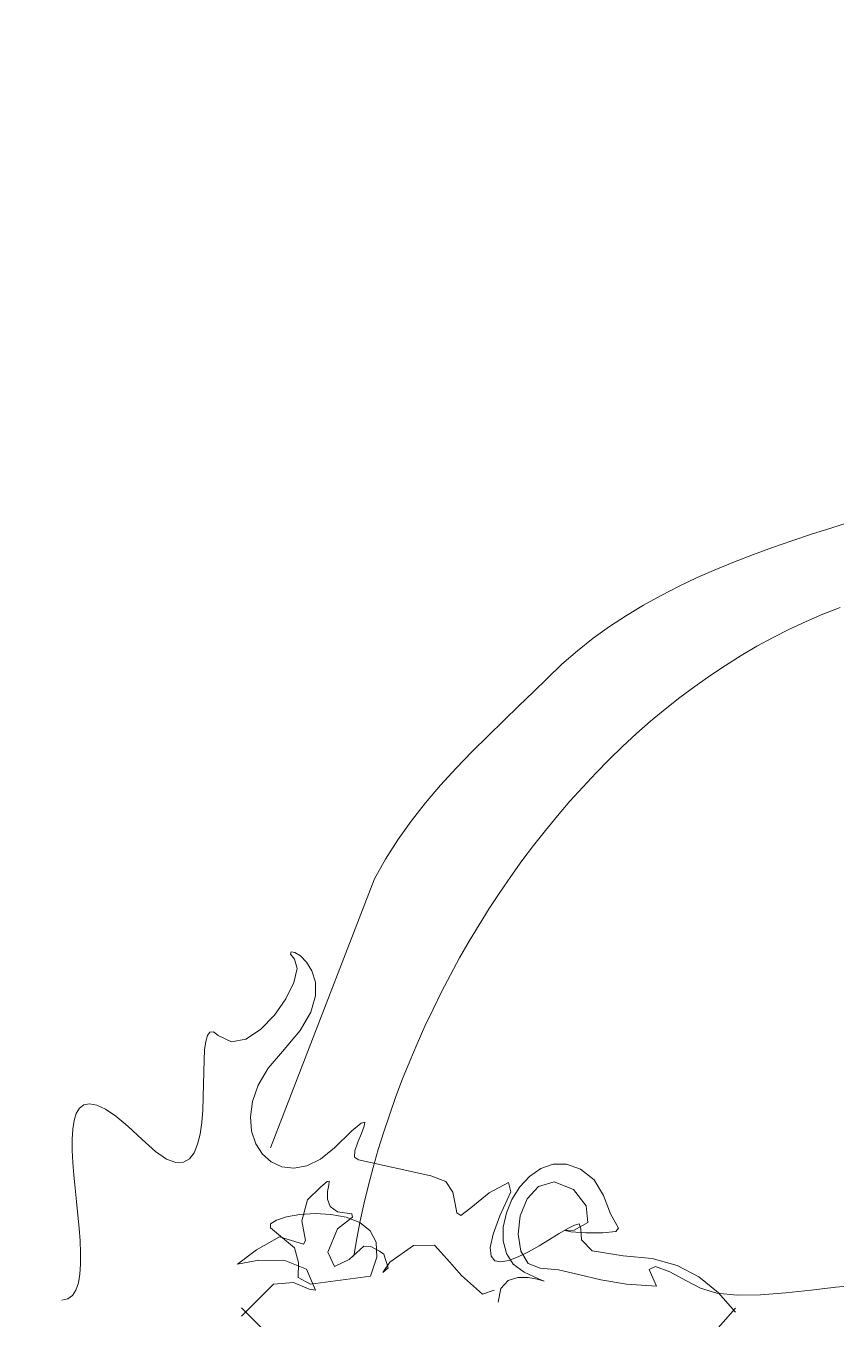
# Model space of a CAD drawing. Header units: centimetres. Extents: x -377343 to 693706, y 194584 to 813780.
# Drawn here: x 191485.7 to 191518.5, y 498829.3 to 498881.6 of the extents above; entities that cross this region are included whole.
import ezdxf

# ---------------------------------------------------------------- set-up
doc = ezdxf.new("R2010")
doc.units = ezdxf.units.CM
doc.layers.add('PIPA', color=11, linetype='Continuous')
doc.layers.add('TEXT', color=7, linetype='Continuous')

msp = doc.modelspace()

# ---------------------------------------------------------------- linework, layer by layer
at = {"layer": 'PIPA', "lineweight": 35, "extrusion": (0, 0.816497, 0.57735), "elevation": 193451.324}
msp.add_lwpolyline([(-421704.212, -325591.681), (-159560.265, -63447.734), (377343.333, -600351.331), (-158232.47, -1135927.133), (-693706.405, -600453.199), (-454216.825, -360963.619)], dxfattribs=at)
at = {"layer": 'TEXT', "color": 2, "linetype": 'Continuous', "lineweight": 13}
for p, q in [((191519.046, 498861.539), (191518.252, 498861.292)), ((191517.462, 498861.04), (191516.676, 498860.779)), ((191518.252, 498861.292), (191517.462, 498861.04)), ((191515.895, 498860.508), (191515.121, 498860.226)), ((191516.676, 498860.779), (191515.895, 498860.508)), ((191514.354, 498859.93), (191513.597, 498859.618)), ((191515.121, 498860.226), (191514.354, 498859.93)), ((191513.597, 498859.618), (191512.849, 498859.289)), ((191512.113, 498858.94), (191511.389, 498858.569)), ((191512.849, 498859.289), (191512.113, 498858.94)), ((191511.389, 498858.569), (191510.678, 498858.175)), ((191510.678, 498858.175), (191509.983, 498857.756)), ((191517.931, 498857.813), (191518.62, 498858.083)), ((191517.931, 498857.813), (191518.62, 498858.083)), ((191509.304, 498857.31), (191508.642, 498856.835)), ((191509.983, 498857.756), (191509.304, 498857.31)), ((191516.578, 498857.205), (191517.25, 498857.52)), ((191516.578, 498857.205), (191517.25, 498857.52)), ((191517.25, 498857.52), (191517.931, 498857.813)), ((191517.25, 498857.52), (191517.931, 498857.813)), ((191508.642, 498856.835), (191507.998, 498856.329)), ((191515.261, 498856.512), (191515.915, 498856.869)), ((191515.261, 498856.512), (191515.915, 498856.869)), ((191515.915, 498856.869), (191516.578, 498857.205)), ((191515.915, 498856.869), (191516.578, 498857.205)), ((191507.998, 498856.329), (191507.374, 498855.789)), ((191514.617, 498856.135), (191515.261, 498856.512)), ((191514.617, 498856.135), (191515.261, 498856.512)), ((191507.374, 498855.789), (191506.771, 498855.215)), ((191513.983, 498855.739), (191514.617, 498856.135)), ((191513.983, 498855.739), (191514.617, 498856.135)), ((191512.744, 498854.889), (191513.358, 498855.323)), ((191512.744, 498854.889), (191513.358, 498855.323)), ((191513.358, 498855.323), (191513.983, 498855.739)), ((191513.358, 498855.323), (191513.983, 498855.739)), ((191506.771, 498855.215), (191506.222, 498854.675)), ((191512.139, 498854.437), (191512.744, 498854.889)), ((191512.139, 498854.437), (191512.744, 498854.889)), ((191506.222, 498854.675), (191505.635, 498854.108)), ((191511.546, 498853.968), (191512.139, 498854.437)), ((191511.546, 498853.968), (191512.139, 498854.437)), ((191505.635, 498854.108), (191505.02, 498853.515)), ((191510.962, 498853.483), (191511.546, 498853.968)), ((191510.962, 498853.483), (191511.546, 498853.968)), ((191505.02, 498853.515), (191504.387, 498852.897)), ((191510.39, 498852.981), (191510.962, 498853.483)), ((191510.39, 498852.981), (191510.962, 498853.483)), ((191504.387, 498852.897), (191503.744, 498852.254)), ((191509.829, 498852.463), (191510.39, 498852.981)), ((191509.829, 498852.463), (191510.39, 498852.981)), ((191503.744, 498852.254), (191503.102, 498851.587)), ((191509.279, 498851.931), (191509.829, 498852.463)), ((191509.279, 498851.931), (191509.829, 498852.463)), ((191503.102, 498851.587), (191502.47, 498850.896)), ((191508.74, 498851.384), (191509.279, 498851.931)), ((191508.74, 498851.384), (191509.279, 498851.931)), ((191508.213, 498850.824), (191508.74, 498851.384)), ((191508.213, 498850.824), (191508.74, 498851.384)), ((191502.47, 498850.896), (191501.858, 498850.182)), ((191507.698, 498850.25), (191508.213, 498850.824)), ((191507.698, 498850.25), (191508.213, 498850.824)), ((191501.858, 498850.182), (191501.276, 498849.446)), ((191507.195, 498849.663), (191507.698, 498850.25)), ((191507.195, 498849.663), (191507.698, 498850.25)), ((191506.704, 498849.065), (191507.195, 498849.663)), ((191506.704, 498849.065), (191507.195, 498849.663)), ((191501.276, 498849.446), (191500.732, 498848.688)), ((191506.225, 498848.455), (191506.704, 498849.065)), ((191506.225, 498848.455), (191506.704, 498849.065)), ((191500.732, 498848.688), (191500.236, 498847.908)), ((191505.759, 498847.834), (191506.225, 498848.455)), ((191505.759, 498847.834), (191506.225, 498848.455)), ((191500.236, 498847.908), (191499.798, 498847.108)), ((191505.306, 498847.203), (191505.759, 498847.834)), ((191505.306, 498847.203), (191505.759, 498847.834)), ((191499.798, 498847.108), (191495.582, 498836.243)), ((191504.866, 498846.562), (191505.306, 498847.203)), ((191504.866, 498846.562), (191505.306, 498847.203)), ((191504.438, 498845.911), (191504.866, 498846.562)), ((191504.438, 498845.911), (191504.866, 498846.562)), ((191504.025, 498845.252), (191504.438, 498845.911)), ((191504.025, 498845.252), (191504.438, 498845.911)), ((191503.624, 498844.585), (191504.025, 498845.252)), ((191503.624, 498844.585), (191504.025, 498845.252)), ((191503.238, 498843.911), (191503.624, 498844.585)), ((191503.238, 498843.911), (191503.624, 498844.585)), ((191496.421, 498844.158), (191496.398, 498844.07)), ((191496.398, 498844.07), (191496.555, 498843.864)), ((191496.572, 498844.131), (191496.421, 498844.158)), ((191496.555, 498843.864), (191496.662, 498843.493)), ((191496.798, 498843.992), (191496.572, 498844.131)), ((191497.047, 498843.744), (191496.798, 498843.992)), ((191497.266, 498843.391), (191497.047, 498843.744)), ((191502.865, 498843.23), (191503.238, 498843.911)), ((191502.865, 498843.23), (191503.238, 498843.911)), ((191496.662, 498843.493), (191496.53, 498842.927)), ((191497.402, 498842.934), (191497.266, 498843.391)), ((191502.507, 498842.542), (191502.865, 498843.23)), ((191502.507, 498842.542), (191502.865, 498843.23)), ((191496.53, 498842.927), (191496.208, 498842.263)), ((191497.403, 498842.377), (191497.402, 498842.934)), ((191496.208, 498842.263), (191495.745, 498841.594)), ((191497.217, 498841.723), (191497.403, 498842.377)), ((191502.163, 498841.849), (191502.507, 498842.542)), ((191502.163, 498841.849), (191502.507, 498842.542)), ((191496.789, 498840.975), (191497.217, 498841.723)), ((191501.833, 498841.15), (191502.163, 498841.849)), ((191501.833, 498841.15), (191502.163, 498841.849)), ((191495.745, 498841.594), (191495.19, 498841.017)), ((191501.518, 498840.447), (191501.833, 498841.15)), ((191501.518, 498840.447), (191501.833, 498841.15)), ((191493.036, 498840.779), (191492.967, 498840.532)), ((191493.139, 498840.915), (191493.036, 498840.779)), ((191493.282, 498840.923), (191493.139, 498840.915)), ((191493.474, 498840.784), (191493.282, 498840.923)), ((191494.006, 498840.517), (191493.474, 498840.784)), ((191494.594, 498840.626), (191494.006, 498840.517)), ((191495.19, 498841.017), (191494.594, 498840.626)), ((191496.069, 498840.135), (191496.789, 498840.975)), ((191492.925, 498840.193), (191492.901, 498839.781)), ((191492.967, 498840.532), (191492.925, 498840.193)), ((191495.491, 498839.456), (191496.069, 498840.135)), ((191501.218, 498839.74), (191501.518, 498840.447)), ((191501.218, 498839.74), (191501.518, 498840.447)), ((191492.901, 498839.781), (191492.889, 498839.313)), ((191500.933, 498839.029), (191501.218, 498839.74)), ((191500.933, 498839.029), (191501.218, 498839.74)), ((191492.889, 498839.313), (191492.88, 498838.809)), ((191495.093, 498838.776), (191495.491, 498839.456)), ((191500.663, 498838.316), (191500.933, 498839.029)), ((191500.663, 498838.316), (191500.933, 498839.029)), ((191492.88, 498838.809), (191492.869, 498838.286)), ((191494.859, 498838.114), (191495.093, 498838.776)), ((191488.041, 498837.972), (191487.863, 498837.839)), ((191488.271, 498838.016), (191488.041, 498837.972)), ((191488.559, 498837.961), (191488.271, 498838.016)), ((191492.869, 498838.286), (191492.846, 498837.763)), ((191494.775, 498837.487), (191494.859, 498838.114)), ((191500.409, 498837.6), (191500.663, 498838.316)), ((191500.409, 498837.6), (191500.663, 498838.316)), ((191487.732, 498837.623), (191487.643, 498837.336)), ((191487.863, 498837.839), (191487.732, 498837.623)), ((191488.91, 498837.797), (191488.559, 498837.961)), ((191489.33, 498837.516), (191488.91, 498837.797)), ((191489.822, 498837.11), (191489.33, 498837.516)), ((191492.846, 498837.763), (191492.805, 498837.259)), ((191494.825, 498836.911), (191494.775, 498837.487)), ((191500.17, 498836.882), (191500.409, 498837.6)), ((191500.17, 498836.882), (191500.409, 498837.6)), ((191487.59, 498836.986), (191487.569, 498836.581)), ((191487.643, 498837.336), (191487.59, 498836.986)), ((191490.394, 498836.568), (191489.822, 498837.11)), ((191492.805, 498837.259), (191492.739, 498836.791)), ((191499.253, 498837.228), (191498.867, 498836.91)), ((191499.402, 498837.27), (191499.253, 498837.228)), ((191499.265, 498836.814), (191499.383, 498837.108)), ((191499.383, 498837.108), (191499.402, 498837.27)), ((191487.569, 498836.581), (191487.573, 498836.132)), ((191490.932, 498836.082), (191490.394, 498836.568)), ((191492.739, 498836.791), (191492.639, 498836.378)), ((191494.993, 498836.404), (191494.825, 498836.911)), ((191495.263, 498835.984), (191494.993, 498836.404)), ((191498.867, 498836.91), (191498.177, 498836.243)), ((191498.999, 498836.117), (191499.114, 498836.459)), ((191499.114, 498836.459), (191499.265, 498836.814)), ((191499.947, 498836.164), (191500.17, 498836.882)), ((191499.947, 498836.164), (191500.17, 498836.882)), ((191487.573, 498836.132), (191487.598, 498835.646)), ((191491.386, 498835.779), (191490.932, 498836.082)), ((191492.499, 498836.038), (191492.312, 498835.79)), ((191492.639, 498836.378), (191492.499, 498836.038)), ((191495.621, 498835.668), (191495.263, 498835.984)), ((191498.177, 498836.243), (191497.615, 498835.783)), ((191498.988, 498835.859), (191498.999, 498836.117)), ((191499.741, 498835.445), (191499.947, 498836.164)), ((191499.741, 498835.445), (191499.947, 498836.164)), ((191487.598, 498835.646), (191487.638, 498835.133)), ((191491.762, 498835.642), (191491.386, 498835.779)), ((191492.068, 498835.652), (191491.762, 498835.642)), ((191492.312, 498835.79), (191492.068, 498835.652)), ((191496.051, 498835.472), (191495.621, 498835.668)), ((191496.537, 498835.414), (191496.051, 498835.472)), ((191497.063, 498835.512), (191496.537, 498835.414)), ((191497.615, 498835.783), (191497.063, 498835.512)), ((191499.15, 498835.757), (191498.988, 498835.859)), ((191502.069, 498835.108), (191499.15, 498835.757)), ((191499.55, 498834.725), (191499.741, 498835.445)), ((191499.55, 498834.725), (191499.741, 498835.445)), ((191506.065, 498835.083), (191506.521, 498835.399)), ((191506.065, 498835.083), (191506.521, 498835.399)), ((191506.521, 498835.399), (191507.025, 498835.573)), ((191506.521, 498835.399), (191507.025, 498835.573)), ((191507.025, 498835.573), (191507.563, 498835.576)), ((191507.025, 498835.573), (191507.563, 498835.576)), ((191507.563, 498835.576), (191508.121, 498835.375)), ((191507.563, 498835.576), (191508.121, 498835.375)), ((191508.121, 498835.375), (191508.684, 498834.941)), ((191508.121, 498835.375), (191508.684, 498834.941)), ((191487.638, 498835.133), (191487.689, 498834.601)), ((191497.613, 498834.645), (191497.88, 498834.876)), ((191497.613, 498834.645), (191497.88, 498834.876)), ((191497.88, 498834.876), (191497.967, 498834.884)), ((191497.88, 498834.876), (191497.967, 498834.884)), ((191497.967, 498834.884), (191497.947, 498834.728)), ((191497.967, 498834.884), (191497.947, 498834.728)), ((191502.673, 498834.877), (191502.069, 498835.108)), ((191502.957, 498834.448), (191502.673, 498834.877)), ((191505.216, 498834.832), (191504.435, 498834.412)), ((191505.312, 498834.46), (191505.216, 498834.832)), ((191505.671, 498834.658), (191506.065, 498835.083)), ((191505.671, 498834.658), (191506.065, 498835.083)), ((191507.062, 498834.86), (191506.423, 498834.667)), ((191507.062, 498834.86), (191506.423, 498834.667)), ((191507.839, 498834.556), (191507.062, 498834.86)), ((191507.839, 498834.556), (191507.062, 498834.86)), ((191508.684, 498834.941), (191509.062, 498834.311)), ((191508.684, 498834.941), (191509.062, 498834.311)), ((191487.689, 498834.601), (191487.744, 498834.061)), ((191497.09, 498834.131), (191497.613, 498834.645)), ((191497.09, 498834.131), (191497.613, 498834.645)), ((191497.896, 498834.467), (191497.889, 498834.161)), ((191497.896, 498834.467), (191497.889, 498834.161)), ((191497.947, 498834.728), (191497.896, 498834.467)), ((191497.947, 498834.728), (191497.896, 498834.467)), ((191499.376, 498834.007), (191499.55, 498834.725)), ((191499.376, 498834.007), (191499.55, 498834.725)), ((191503.062, 498833.973), (191502.957, 498834.448)), ((191504.435, 498834.412), (191503.69, 498833.811)), ((191504.858, 498833.483), (191505.312, 498834.46)), ((191505.353, 498834.154), (191505.671, 498834.658)), ((191505.353, 498834.154), (191505.671, 498834.658)), ((191506.423, 498834.667), (191505.964, 498834.169)), ((191506.423, 498834.667), (191505.964, 498834.169)), ((191508.349, 498833.887), (191507.839, 498834.556)), ((191508.349, 498833.887), (191507.839, 498834.556)), ((191509.062, 498834.311), (191509.333, 498833.572)), ((191509.062, 498834.311), (191509.333, 498833.572)), ((191487.744, 498834.061), (191487.798, 498833.52)), ((191496.85, 498833.29), (191497.09, 498834.131)), ((191496.85, 498833.29), (191497.09, 498834.131)), ((191497.889, 498834.161), (191497.999, 498833.868)), ((191497.889, 498834.161), (191497.999, 498833.868)), ((191497.999, 498833.868), (191498.303, 498833.649)), ((191497.999, 498833.868), (191498.303, 498833.649)), ((191499.219, 498833.289), (191499.376, 498834.007)), ((191499.219, 498833.289), (191499.376, 498834.007)), ((191503.126, 498833.607), (191503.062, 498833.973)), ((191503.69, 498833.811), (191503.288, 498833.502)), ((191505.126, 498833.603), (191505.353, 498834.154)), ((191505.126, 498833.603), (191505.353, 498834.154)), ((191505.964, 498834.169), (191505.69, 498833.488)), ((191505.964, 498834.169), (191505.69, 498833.488)), ((191508.419, 498833.218), (191508.349, 498833.887)), ((191508.419, 498833.218), (191508.349, 498833.887)), ((191487.798, 498833.52), (191487.847, 498832.988)), ((191495.826, 498833.318), (191495.591, 498833.163)), ((191496.239, 498833.449), (191495.826, 498833.318)), ((191496.778, 498833.541), (191496.239, 498833.449)), ((191497.393, 498833.579), (191496.778, 498833.541)), ((191497.006, 498832.485), (191496.85, 498833.29)), ((191497.006, 498832.485), (191496.85, 498833.29)), ((191498.035, 498833.547), (191497.393, 498833.579)), ((191498.653, 498833.432), (191498.035, 498833.547)), ((191498.91, 498833.434), (191498.297, 498832.962)), ((191498.91, 498833.434), (191498.297, 498832.962)), ((191498.303, 498833.649), (191498.874, 498833.563)), ((191498.303, 498833.649), (191498.874, 498833.563)), ((191499.198, 498833.216), (191498.653, 498833.432)), ((191498.874, 498833.563), (191498.91, 498833.434)), ((191498.874, 498833.563), (191498.91, 498833.434)), ((191499.078, 498832.574), (191499.219, 498833.289)), ((191499.078, 498832.574), (191499.219, 498833.289)), ((191503.288, 498833.502), (191503.126, 498833.607)), ((191504.587, 498832.74), (191504.858, 498833.483)), ((191505.004, 498833.034), (191505.126, 498833.603)), ((191505.004, 498833.034), (191505.126, 498833.603)), ((191505.69, 498833.488), (191505.603, 498832.746)), ((191505.69, 498833.488), (191505.603, 498832.746)), ((191509.333, 498833.572), (191509.657, 498832.995)), ((191509.333, 498833.572), (191509.657, 498832.995)), ((191487.847, 498832.988), (191487.885, 498832.474)), ((191495.591, 498833.163), (191495.582, 498833)), ((191495.582, 498833), (191496.555, 498832.189)), ((191498.297, 498832.962), (191497.901, 498832.022)), ((191498.297, 498832.962), (191497.901, 498832.022)), ((191499.619, 498832.886), (191499.198, 498833.216)), ((191499.865, 498832.426), (191499.619, 498832.886)), ((191504.478, 498832.208), (191504.587, 498832.74)), ((191505.001, 498832.48), (191505.004, 498833.034)), ((191505.001, 498832.48), (191505.004, 498833.034)), ((191505.603, 498832.746), (191505.707, 498832.065)), ((191505.603, 498832.746), (191505.707, 498832.065)), ((191507.268, 498832.768), (191506.874, 498832.527)), ((191507.612, 498832.97), (191507.268, 498832.768)), ((191507.499, 498832.892), (191507.873, 498832.914)), ((191507.499, 498832.892), (191507.873, 498832.914)), ((191507.741, 498832.845), (191507.499, 498832.892)), ((191507.741, 498832.845), (191507.499, 498832.892)), ((191507.886, 498833.11), (191507.612, 498832.97)), ((191508.339, 498832.803), (191507.741, 498832.845)), ((191508.339, 498832.803), (191507.741, 498832.845)), ((191507.873, 498832.914), (191508.419, 498833.218)), ((191507.873, 498832.914), (191508.419, 498833.218)), ((191508.068, 498833.162), (191507.886, 498833.11)), ((191508.142, 498832.96), (191508.068, 498833.162)), ((191508.17, 498832.514), (191508.142, 498832.96)), ((191509.032, 498832.794), (191508.339, 498832.803)), ((191509.032, 498832.794), (191508.339, 498832.803)), ((191509.558, 498832.849), (191509.032, 498832.794)), ((191509.558, 498832.849), (191509.032, 498832.794)), ((191509.657, 498832.995), (191509.558, 498832.849)), ((191509.657, 498832.995), (191509.558, 498832.849)), ((191487.885, 498832.474), (191487.906, 498831.987)), ((191495.018, 498832.107), (191495.946, 498832.641)), ((191495.018, 498832.107), (191495.946, 498832.641)), ((191495.946, 498832.641), (191496.928, 498832.347)), ((191495.946, 498832.641), (191496.928, 498832.347)), ((191496.928, 498832.347), (191497.006, 498832.485)), ((191496.928, 498832.347), (191497.006, 498832.485)), ((191498.766, 498831.716), (191499.36, 498832.266)), ((191498.766, 498831.716), (191499.36, 498832.266)), ((191498.955, 498831.86), (191499.078, 498832.574)), ((191498.955, 498831.86), (191499.078, 498832.574)), ((191499.36, 498832.266), (191499.642, 498832.254)), ((191499.36, 498832.266), (191499.642, 498832.254)), ((191499.642, 498832.254), (191499.997, 498832.061)), ((191499.642, 498832.254), (191499.997, 498832.061)), ((191499.888, 498831.82), (191499.865, 498832.426)), ((191500.414, 498831.617), (191501.369, 498832.284)), ((191500.414, 498831.617), (191501.369, 498832.284)), ((191501.369, 498832.284), (191502.216, 498832.302)), ((191501.369, 498832.284), (191502.216, 498832.302)), ((191502.216, 498832.302), (191502.846, 498831.617)), ((191502.216, 498832.302), (191502.846, 498831.617)), ((191505.131, 498831.971), (191505.001, 498832.48)), ((191505.131, 498831.971), (191505.001, 498832.48)), ((191506.453, 498832.273), (191506.024, 498832.031)), ((191506.874, 498832.527), (191506.453, 498832.273)), ((191508.593, 498832.068), (191508.17, 498832.514)), ((191487.906, 498831.987), (191487.905, 498831.535)), ((191494.252, 498831.536), (191495.018, 498832.107)), ((191494.252, 498831.536), (191495.018, 498832.107)), ((191495.123, 498831.691), (191494.252, 498831.536)), ((191495.123, 498831.691), (191494.252, 498831.536)), ((191496.168, 498831.678), (191495.123, 498831.691)), ((191496.168, 498831.678), (191495.123, 498831.691)), ((191496.555, 498832.189), (191496.724, 498831.595)), ((191497.901, 498832.022), (191498.171, 498831.437)), ((191497.901, 498832.022), (191498.171, 498831.437)), ((191498.171, 498831.437), (191498.766, 498831.716)), ((191498.171, 498831.437), (191498.766, 498831.716)), ((191499.636, 498831.054), (191499.888, 498831.82)), ((191499.997, 498832.061), (191500.171, 498831.941)), ((191499.997, 498832.061), (191500.171, 498831.941)), ((191500.171, 498831.941), (191500.342, 498831.389)), ((191500.171, 498831.941), (191500.342, 498831.389)), ((191504.508, 498831.86), (191504.478, 498832.208)), ((191504.657, 498831.673), (191504.508, 498831.86)), ((191505.408, 498831.538), (191505.131, 498831.971)), ((191505.408, 498831.538), (191505.131, 498831.971)), ((191505.609, 498831.825), (191505.229, 498831.68)), ((191506.024, 498832.031), (191505.609, 498831.825)), ((191505.707, 498832.065), (191506.003, 498831.567)), ((191505.707, 498832.065), (191506.003, 498831.567)), ((191509.852, 498831.865), (191508.593, 498832.068)), ((191511.025, 498831.769), (191509.852, 498831.865)), ((191512.034, 498831.486), (191511.025, 498831.769)), ((191487.905, 498831.535), (191487.878, 498831.128)), ((191497.046, 498831.331), (191496.168, 498831.678)), ((191497.046, 498831.331), (191496.168, 498831.678)), ((191496.724, 498831.595), (191496.712, 498831)), ((191497.414, 498830.482), (191497.046, 498831.331)), ((191497.414, 498830.482), (191497.046, 498831.331)), ((191500.135, 498831.197), (191500.414, 498831.617)), ((191500.135, 498831.197), (191500.414, 498831.617)), ((191500.342, 498831.389), (191500.135, 498831.197)), ((191500.342, 498831.389), (191500.135, 498831.197)), ((191502.846, 498831.617), (191503.309, 498831.071)), ((191502.846, 498831.617), (191503.309, 498831.071)), ((191504.904, 498831.621), (191504.657, 498831.673)), ((191505.229, 498831.68), (191504.904, 498831.621)), ((191505.846, 498831.212), (191505.408, 498831.538)), ((191505.846, 498831.212), (191505.408, 498831.538)), ((191506.429, 498830.94), (191505.846, 498831.212)), ((191506.429, 498830.94), (191505.846, 498831.212)), ((191506.003, 498831.567), (191506.495, 498831.374)), ((191506.003, 498831.567), (191506.495, 498831.374)), ((191506.495, 498831.374), (191507.241, 498831.298)), ((191506.495, 498831.374), (191507.241, 498831.298)), ((191507.241, 498831.298), (191508.045, 498831.117)), ((191507.241, 498831.298), (191508.045, 498831.117)), ((191510.908, 498831.321), (191511.16, 498831.445)), ((191510.908, 498831.321), (191511.16, 498831.445)), ((191511.197, 498830.644), (191510.908, 498831.321)), ((191511.197, 498830.644), (191510.908, 498831.321)), ((191511.16, 498831.445), (191511.734, 498831.222)), ((191511.16, 498831.445), (191511.734, 498831.222)), ((191511.734, 498831.222), (191512.414, 498830.859)), ((191511.734, 498831.222), (191512.414, 498830.859)), ((191512.911, 498831.024), (191512.034, 498831.486)), ((191487.818, 498830.775), (191487.721, 498830.485)), ((191487.878, 498831.128), (191487.818, 498830.775)), ((191494.414, 498829.428), (191495.712, 498830.725)), ((191494.414, 498829.428), (191495.712, 498830.725)), ((191495.712, 498830.725), (191496.513, 498830.788)), ((191495.712, 498830.725), (191496.513, 498830.788)), ((191496.513, 498830.788), (191497.153, 498830.527)), ((191496.513, 498830.788), (191497.153, 498830.527)), ((191496.712, 498831), (191497.204, 498830.73)), ((191497.204, 498830.73), (191499.636, 498831.054)), ((191503.309, 498831.071), (191504.168, 498830.326)), ((191503.309, 498831.071), (191504.168, 498830.326)), ((191504.906, 498830.555), (191505.196, 498830.868)), ((191504.906, 498830.555), (191505.196, 498830.868)), ((191505.196, 498830.868), (191505.588, 498830.995)), ((191505.196, 498830.868), (191505.588, 498830.995)), ((191505.588, 498830.995), (191506.006, 498830.996)), ((191505.588, 498830.995), (191506.006, 498830.996)), ((191506.006, 498830.996), (191506.374, 498830.931)), ((191506.006, 498830.996), (191506.374, 498830.931)), ((191506.374, 498830.931), (191506.618, 498830.86)), ((191506.374, 498830.931), (191506.618, 498830.86)), ((191506.661, 498830.843), (191506.429, 498830.94)), ((191506.661, 498830.843), (191506.429, 498830.94)), ((191506.618, 498830.86), (191506.661, 498830.843)), ((191506.618, 498830.86), (191506.661, 498830.843)), ((191508.045, 498831.117), (191508.947, 498830.901)), ((191508.045, 498831.117), (191508.947, 498830.901)), ((191508.947, 498830.901), (191509.984, 498830.72)), ((191508.947, 498830.901), (191509.984, 498830.72)), ((191509.984, 498830.72), (191511.197, 498830.644)), ((191509.984, 498830.72), (191511.197, 498830.644)), ((191512.414, 498830.859), (191512.981, 498830.563)), ((191512.414, 498830.859), (191512.981, 498830.563)), ((191513.686, 498830.391), (191512.911, 498831.024)), ((191518.454, 498830.597), (191519.357, 498830.688)), ((191518.454, 498830.597), (191519.357, 498830.688)), ((191487.392, 498830.129), (191487.15, 498830.081)), ((191487.581, 498830.267), (191487.392, 498830.129)), ((191487.721, 498830.485), (191487.581, 498830.267)), ((191497.153, 498830.527), (191497.414, 498830.482)), ((191497.153, 498830.527), (191497.414, 498830.482)), ((191504.168, 498830.326), (191504.63, 498830.482)), ((191504.168, 498830.326), (191504.63, 498830.482)), ((191504.792, 498829.996), (191504.906, 498830.555)), ((191504.792, 498829.996), (191504.906, 498830.555)), ((191512.981, 498830.563), (191513.633, 498830.361)), ((191512.981, 498830.563), (191513.633, 498830.361)), ((191513.633, 498830.361), (191514.461, 498830.281)), ((191513.633, 498830.361), (191514.461, 498830.281)), ((191514.392, 498829.595), (191513.686, 498830.391)), ((191514.461, 498830.281), (191515.409, 498830.294)), ((191514.461, 498830.281), (191515.409, 498830.294)), ((191515.409, 498830.294), (191516.427, 498830.371)), ((191515.409, 498830.294), (191516.427, 498830.371)), ((191516.427, 498830.371), (191517.459, 498830.482)), ((191516.427, 498830.371), (191517.459, 498830.482)), ((191517.459, 498830.482), (191518.454, 498830.597)), ((191517.459, 498830.482), (191518.454, 498830.597)), ((191494.414, 498829.774), (191495.712, 498828.477)), ((191494.414, 498829.774), (191495.712, 498828.477)), ((191514.392, 498829.757), (191513.686, 498828.961))]:
    msp.add_line(p, q, dxfattribs=at)

doc.saveas('drawing.dxf')
